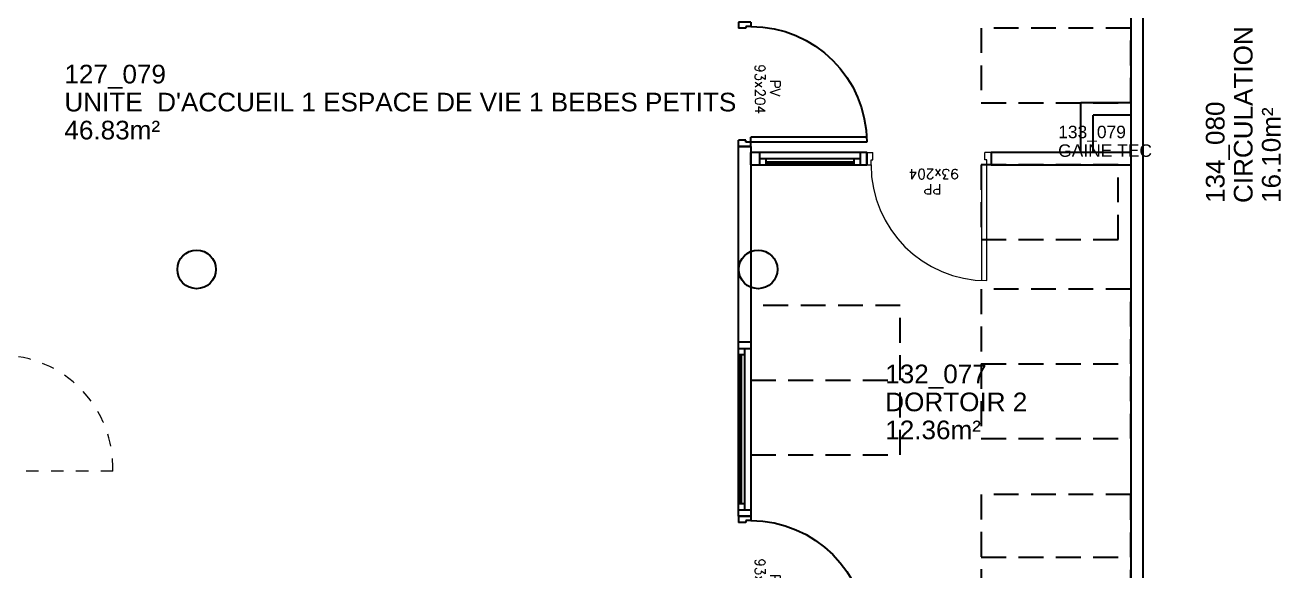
# Model space of a CAD drawing. Header units: metres. Extents: x -8 to 211, y -5 to 120.
# Drawn here: x 124.18 to 134.27, y 75.91 to 80.3 of the extents above; entities that cross this region are included whole.
import ezdxf
from ezdxf.enums import TextEntityAlignment as Align

# ---------------------------------------------------------------- set-up
doc = ezdxf.new("R2010")
doc.units = ezdxf.units.M
doc.header["$LTSCALE"] = 0.8
doc.header["$MEASUREMENT"] = 0
for name, pattern in [('CACHÉ', [0.25, 0.125, -0.125]), ('CONTINU', [0]), ('HIDDEN', [0.375, 0.25, -0.125])]:
    doc.linetypes.add(name, pattern=pattern)
doc.layers.get('0').update_dxf_attribs({"linetype": 'CONTINUOUS'})
for name, color, linetype in [('A-MOBILIER', 46, 'CONTINUOUS'), ('A_CHASS', 4, 'CONTINUOUS'), ('A_Etiqu_Gaine', 7, 'CONTINUOUS'), ('A_Etiqu_Gaine_ancien', 7, 'CONTINUOUS'), ('A_Etiqu_Gaine_code', 7, 'CONTINUOUS'), ('A_Etiqu_Local', 7, 'CONTINUOUS'), ('A_MURS_CLOI', 7, 'CONTINUOUS')]:
    doc.layers.add(name, color=color, linetype=linetype)
doc.layers.add('A_PORTE', color=7, linetype='CONTINU', lineweight=0)
doc.styles.add('Attribut', font='arial.ttf')
doc.styles.add('ROMANS8', font='romans8', dxfattribs={"height": 10})

# ---------------------------------------------------------------- blocks, each defined once
blk = doc.blocks.new('A_Etiqu_Local')
at = {"style": 'Attribut', "flags": 1}
for tag, p in [('CODE_HOPITAL', (-0.446, 1.632)), ('CODE_SITE', (-0.446, 1.407)), ('CODE_BATIMENT', (-0.446, 1.182)), ('CODE_SECTEUR', (-0.446, 0.957)), ('CODE_ETAGE', (-0.446, 0.732)), ('NOM_NORMALISE', (-0.446, -0.843)), ('SECTEUR_ACTIVITE', (-0.446, -1.068)), ('SOUS_SECTEUR_ACTIVITE', (-0.446, -1.293)), ('VOLUME', (-0.446, -1.518)), ('SERVICE', (-0.446, -1.743)), ('CODE_UG', (-0.446, -1.968)), ('CODE_UA', (-0.446, -2.193)), ('CODE_POLE', (-0.446, -2.418)), ('OCCUPANT_EXTERNE', (-0.446, -2.643)), ('DISPONIBILITE', (-0.446, -2.868)), ('ACCES_HANDICAPES', (-0.446, -3.093)), ('NATURE_SOL', (-0.446, -3.318)), ('RISQUE_LABORATOIRE', (-0.446, -3.543)), ('AMIANTE', (-0.446, -3.768))]:
    blk.add_attdef(tag, p, '', height=0.15, dxfattribs=at)
at = {"layer": 'A_Etiqu_Local', "style": 'Attribut'}
for tag, p in [('CODE_PIECE', (-0.446, 0.282)), ('NOM_USAGE', (-0.446, 0.057)), ('SURFACE', (-0.446, -0.168))]:
    blk.add_attdef(tag, p, '', height=0.15, dxfattribs=at)
blk = doc.blocks.new('A_Etiqu_Gaine')
at = {"style": 'Attribut', "flags": 1}
for tag, p in [('CODE_HOPITAL', (-0.432, 0.865)), ('CODE_SITE', (-0.432, 0.715)), ('CODE_BATIMENT', (-0.432, 0.565)), ('CODE_SECTEUR', (-0.432, 0.415)), ('CODE_ETAGE', (-0.432, 0.265)), ('NOM_NORMALISE', (-0.432, -0.335)), ('SECTEUR_ACTIVITE', (-0.432, -0.485)), ('SOUS_SECTEUR_ACTIVITE', (-0.432, -0.635)), ('SURFACE', (-0.432, -0.785)), ('CODE_UG', (-0.432, -0.935)), ('CODE_POLE', (-0.432, -1.085)), ('AMIANTE', (-0.432, -1.235))]:
    blk.add_attdef(tag, p, '', height=0.1, dxfattribs=at)
at = {"layer": 'A_Etiqu_Gaine', "style": 'Attribut'}
blk.add_attdef('NOM_USAGE', (-0.432, -0.185), '', height=0.1, dxfattribs=at)
at = {"layer": 'A_Etiqu_Gaine_ancien', "style": 'Attribut'}
blk.add_attdef('CODE_PIECE_ANCIEN', (-0.432, 0.115), '', height=0.1, dxfattribs=at)
at = {"layer": 'A_Etiqu_Gaine_code', "style": 'Attribut'}
blk.add_attdef('CODE_PIECE', (-0.432, -0.035), '', height=0.1, dxfattribs=at)
blk = doc.blocks.new('BATI-10')
for p, q in [((0, 0.1), (0, 0)), ((0, 0.1), (0.035, 0.1)), ((0, 0), (0.05, 0)), ((0.035, 0.1), (0.035, 0.06)), ((0.035, 0.06), (0.05, 0.06)), ((0.05, 0.06), (0.05, 0))]:
    blk.add_line(p, q)
blk = doc.blocks.new('P90bt10')
for p, q in [((0.035, 1.03), (0.035, 0.1)), ((0.075, 1.029), (0.075, 0.1)), ((0.035, 0.1), (0.075, 0.1))]:
    blk.add_line(p, q)
blk.add_arc((0.035, 0.1), 0.93, 0, 90)
blk.add_blockref('BATI-10', (0, 0))
at = {"xscale": -1}
blk.add_blockref('BATI-10', (1, 0), dxfattribs=at)
at = {"style": 'ROMANS8'}
for tag, p in [('DEF', (0.47, 0.256)), ('DIM', (0.461, 0.134))]:
    blk.add_attdef(tag, text='', height=0.08, dxfattribs=at).set_placement(p, align=Align.CENTER)

msp = doc.modelspace()

# ---------------------------------------------------------------- linework, layer by layer
at = {"layer": 'A-MOBILIER', "color": 8, "linetype": 'HIDDEN'}
for points in [[(133.062, 80.278), (131.862, 80.278), (131.862, 79.678), (133.062, 79.678)], [(132.962, 79.178), (131.862, 79.178), (131.862, 78.578), (132.962, 78.578)]]:
    msp.add_lwpolyline(points, close=True, dxfattribs=at)
for points in [[(131.862, 78.178), (131.862, 76.978), (133.062, 76.978), (133.062, 78.178)], [(133.062, 78.178), (131.862, 78.178)], [(130.012, 78.048), (130.012, 76.848), (131.212, 76.848), (131.212, 78.048)], [(131.212, 78.048), (130.012, 78.048)], [(131.862, 77.578), (133.062, 77.578)], [(130.012, 77.448), (131.212, 77.448)], [(131.862, 76.528), (131.862, 75.424), (133.062, 75.424), (133.062, 76.528)], [(133.062, 76.528), (131.862, 76.528)], [(131.862, 76.024), (133.062, 76.024)]]:
    msp.add_lwpolyline(points, dxfattribs=at)
at = {"layer": 'A-MOBILIER', "color": 8}
for centre in [(125.561, 78.338), (130.07, 78.338)]:
    msp.add_circle(centre, 0.155, dxfattribs=at)
at = {"layer": 'A_CHASS', "color": 8}
for points in [[(130.012, 79.178), (130.942, 79.178), (130.942, 79.278), (130.012, 79.278)], [(130.012, 79.178), (130.012, 79.278)], [(130.082, 79.278), (130.082, 79.178)], [(130.892, 79.178), (130.892, 79.278)], [(130.892, 79.228), (130.082, 79.228)], [(130.132, 79.228), (130.132, 79.178)], [(130.132, 79.203), (130.842, 79.203)], [(130.842, 79.193), (130.132, 79.193)], [(130.842, 79.178), (130.842, 79.228)], [(130.012, 77.753), (130.012, 76.354), (129.912, 76.354), (129.912, 77.753)], [(130.012, 77.753), (129.912, 77.753)], [(129.912, 77.703), (130.012, 77.703)], [(129.912, 77.653), (129.962, 77.653)], [(129.927, 77.653), (129.927, 76.454)], [(129.937, 76.454), (129.937, 77.653)], [(129.962, 77.703), (129.962, 76.404)], [(129.962, 76.454), (129.912, 76.454)], [(130.012, 76.404), (129.912, 76.404)]]:
    msp.add_lwpolyline(points, dxfattribs=at)
at = {"layer": 'A_MURS_CLOI', "color": 8}
for p, q in [((133.162, 75.104), (133.162, 83.218)), ((133.062, 83.118), (133.062, 75.104)), ((133.062, 79.678), (132.662, 79.678)), ((132.662, 79.278), (132.662, 79.678)), ((133.062, 79.578), (132.762, 79.578)), ((132.762, 79.278), (132.762, 79.578)), ((130.942, 79.278), (130.942, 79.178)), ((129.912, 76.354), (130.012, 76.354))]:
    msp.add_line(p, q, dxfattribs=at)
msp.add_lwpolyline([(130.012, 77.753), (129.912, 77.753), (129.912, 79.326), (130.012, 79.326)], close=True, dxfattribs=at)
msp.add_lwpolyline([(133.062, 79.278), (131.942, 79.278), (131.942, 79.178), (133.062, 79.178)], dxfattribs=at)
at = {"layer": 'A_PORTE', "color": 8, "linetype": 'CACHÉ'}
msp.add_lwpolyline([(123.992, 76.718), (124.887, 76.718)], dxfattribs=at)
msp.add_arc((123.987, 76.747), 0.901, 358.1341, 89.6686, dxfattribs=at)

# ---------------------------------------------------------------- block references
at = {"layer": 'A_CHASS', "color": 8}
ref = msp.add_blockref('P90bt10', (129.912, 79.326), dxfattribs=dict(at, xscale=-1, rotation=270))
ref.add_attrib('DEF', 'PV', dxfattribs={"layer": '0', "height": 0.08, "rotation": 270, "style": 'ROMANS8'}).set_placement((130.168, 79.795), align=Align.CENTER)
ref.add_attrib('DIM', '93x204', dxfattribs={"layer": '0', "height": 0.08, "rotation": 270, "style": 'ROMANS8'}).set_placement((130.046, 79.787), align=Align.CENTER)
ref = msp.add_blockref('P90bt10', (129.912, 75.354), dxfattribs=dict(at, xscale=-1, rotation=270))
ref.add_attrib('DEF', 'PV', dxfattribs={"layer": '0', "height": 0.08, "rotation": 270, "style": 'ROMANS8'}).set_placement((130.168, 75.823), align=Align.CENTER)
ref.add_attrib('DIM', '93x204', dxfattribs={"layer": '0', "height": 0.08, "rotation": 270, "style": 'ROMANS8'}).set_placement((130.046, 75.815), align=Align.CENTER)
at = {"layer": 'A_Etiqu_Gaine', "color": 8}
msp.add_blockref('A_Etiqu_Gaine', (132.912, 79.428), dxfattribs=at).add_auto_attribs({'CODE_PIECE': '133_079', 'NOM_USAGE': 'GAINE TEC'})
at = {"layer": 'A_Etiqu_Local', "color": 8}
ref = msp.add_blockref('A_Etiqu_Local', (134.098, 79.319), dxfattribs=dict(at, rotation=90))
ref.add_attrib('CODE_PIECE', '134_080', (133.816, 78.872), dxfattribs={"height": 0.15, "rotation": 90, "style": 'Attribut'})
ref.add_attrib('NOM_USAGE', 'CIRCULATION', (134.041, 78.872), dxfattribs={"height": 0.15, "rotation": 90, "style": 'Attribut'})
ref.add_attrib('SURFACE', '16.10m²', (134.266, 78.872), dxfattribs={"height": 0.15, "rotation": 90, "style": 'Attribut'})
ref = msp.add_blockref('A_Etiqu_Local', (124.945, 79.551), dxfattribs=at)
ref.add_attrib('CODE_PIECE', '127_079', (124.499, 79.833), dxfattribs={"height": 0.15, "style": 'Attribut'})
ref.add_attrib('NOM_USAGE', "UNITE  D'ACCUEIL 1 ESPACE DE VIE 1 BEBES PETITS", (124.499, 79.608), dxfattribs={"height": 0.15, "style": 'Attribut'})
ref.add_attrib('SURFACE', '46.83m²', (124.499, 79.383), dxfattribs={"height": 0.15, "style": 'Attribut'})
ref = msp.add_blockref('A_Etiqu_Local', (131.537, 77.141), dxfattribs=at)
ref.add_attrib('CODE_PIECE', '132_077', (131.091, 77.423), dxfattribs={"height": 0.15, "style": 'Attribut'})
ref.add_attrib('NOM_USAGE', 'DORTOIR 2', (131.091, 77.198), dxfattribs={"height": 0.15, "style": 'Attribut'})
ref.add_attrib('SURFACE', '12.36m²', (131.091, 76.973), dxfattribs={"height": 0.15, "style": 'Attribut'})
at = {"layer": 'A_PORTE', "color": 8, "rotation": 180}
msp.add_blockref('P90bt10', (131.942, 79.278), dxfattribs=at).add_auto_attribs({'DEF': 'PP', 'DIM': '93x204'})

doc.saveas('drawing.dxf')
